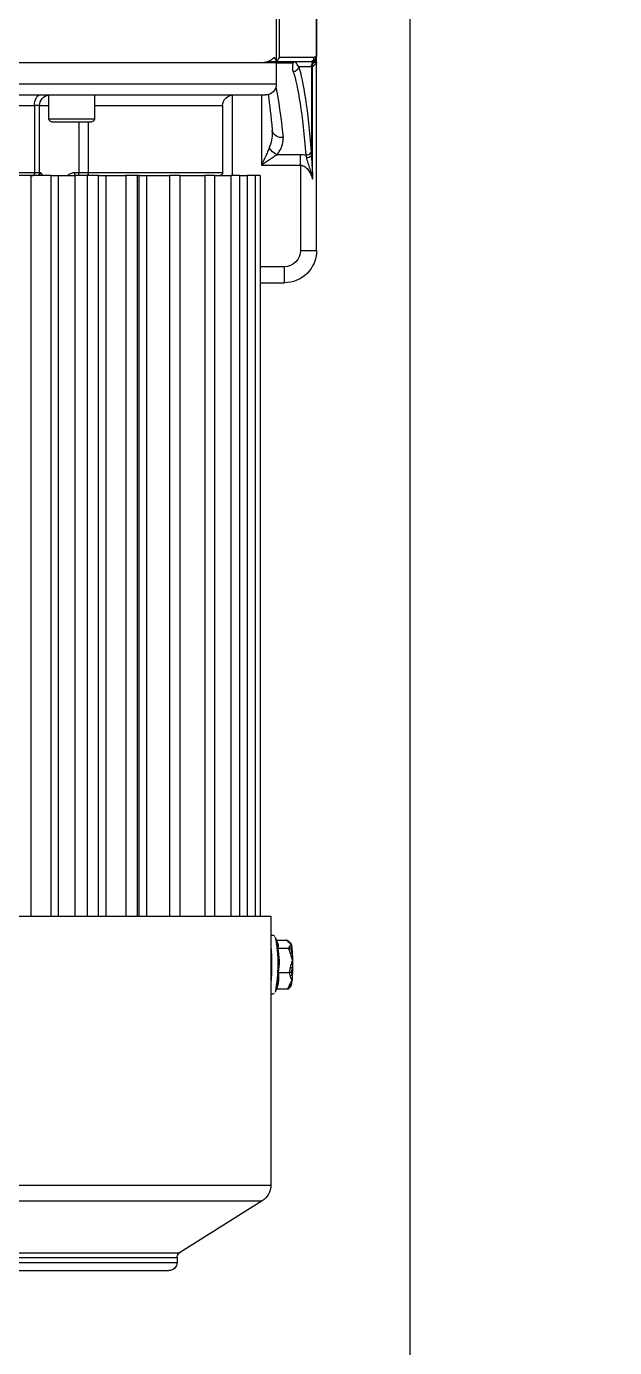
# Model space of a CAD drawing. Header units: millimetres. Extents: x 163705 to 1616509, y 81827 to 302547.
# Drawn here: x 221922.1 to 222086.5, y 154482.3 to 154851.5 of the extents above; entities that cross this region are included whole.
import ezdxf

# ---------------------------------------------------------------- set-up
doc = ezdxf.new("R2010")
doc.units = ezdxf.units.MM
doc.header["$LTSCALE"] = 10

# ---------------------------------------------------------------- blocks, each defined once
blk = doc.blocks.new('G$C5344DCDD')
for p, q in [((-6632.95, 2119.48), (-6632.95, 2366.98)), ((-6626.95, 2119.48), (-6626.95, 2366.98)), ((-6632.95, 2123.3), (-6632.95, 2363.16)), ((-6623.95, 2363.98), (-6623.95, 2122.48)), ((-6319.35, 2365.48), (-6319.35, 2120.98)), ((-6314.9, 2363.03), (-6314.9, 2123.44)), ((-6394.45, 2361.73), (-6394.45, 2120.98)), ((-6300.39, 2339.94), (-6300.39, 2146.53)), ((-6299.12, 2339.23), (-6299.12, 2147.23)), ((-6297.7, 2339.23), (-6297.7, 2147.23)), ((-6295.45, 2336.98), (-6295.45, 2149.48)), ((-6620.95, 2299.4), (-6620.95, 2187.07)), ((-6602.2, 2187.07), (-6602.2, 2299.4)), ((-6601.45, 2188.07), (-6601.45, 2191.62)), ((-6620.95, 2185.63), (-6620.95, 2187.07)), ((-6620.95, 2187.07), (-6602.2, 2187.07)), ((-6602.2, 2185.63), (-6620.95, 2185.63)), ((-6620.95, 2185.63), (-6620.95, 2183.04)), ((-6602.2, 2185.63), (-6602.2, 2187.07)), ((-6602.2, 2185.45), (-6602.2, 2185.63)), ((-6601.45, 2182.48), (-6601.45, 2188.28)), ((-6601.45, 2188.28), (-6601.45, 2187.46)), ((-6601.45, 2188.07), (-6394.45, 2188.07)), ((-6617.2, 2183.04), (-6623.93, 2183.04)), ((-6617.2, 2170.29), (-6617.2, 2183.04)), ((-6616.45, 2182.29), (-6616.45, 2171.04)), ((-6601.45, 2182.48), (-6601.45, 2180.42)), ((-6601.45, 2182.48), (-6394.45, 2182.48)), ((-6601.45, 2180.42), (-6601.45, 2175.76)), ((-6601.45, 2180.42), (-6394.45, 2180.42)), ((-6616.45, 2174.66), (-6602.2, 2174.66)), ((-6602.2, 2174.66), (-6602.2, 2175.83)), ((-6602.2, 2172.02), (-6602.2, 2174.66)), ((-6601.45, 2172.37), (-6601.45, 2175.76)), ((-6601.45, 2175.76), (-6394.45, 2175.76)), ((-6602.2, 2172.02), (-6616.45, 2172.02)), ((-6602.2, 2134.48), (-6602.2, 2172.02)), ((-6601.45, 2169.26), (-6601.45, 2172.51)), ((-6601.45, 2172.37), (-6394.45, 2172.37)), ((-6623.95, 2170.29), (-6617.2, 2170.29)), ((-6623.93, 2170.29), (-6623.95, 2170.06)), ((-6620.95, 2170.29), (-6620.95, 2134.48)), ((-6601.45, 2169.26), (-6601.45, 2167.17)), ((-6601.45, 2169.26), (-6394.45, 2169.26)), ((-6601.45, 2167.17), (-6601.45, 2161.56)), ((-6601.45, 2167.17), (-6394.45, 2167.17)), ((-6601.45, 2158.36), (-6601.45, 2161.56)), ((-6601.45, 2161.56), (-6394.45, 2161.56)), ((-6601.45, 2158.36), (-6394.45, 2158.36)), ((-6601.45, 2157.86), (-6601.45, 2158.36)), ((-6601.45, 2157.86), (-6601.45, 2155.79)), ((-6601.45, 2157.86), (-6394.45, 2157.86)), ((-6601.45, 2155.79), (-6601.45, 2149.38)), ((-6601.45, 2155.79), (-6394.45, 2155.79)), ((-6601.45, 2146.4), (-6601.45, 2149.38)), ((-6601.45, 2149.38), (-6394.45, 2149.38)), ((-6601.45, 2146.4), (-6394.45, 2146.4)), ((-6601.45, 2146.4), (-6601.45, 2139.5)), ((-6314.9, 2123.44), (-6300.39, 2146.53)), ((-6299.12, 2147.23), (-6297.7, 2147.23)), ((-6601.45, 2136.78), (-6601.45, 2139.5)), ((-6601.45, 2139.5), (-6394.45, 2139.5)), ((-6620.95, 2134.48), (-6602.2, 2134.48)), ((-6601.45, 2136.78), (-6394.45, 2136.78)), ((-6601.45, 2136.78), (-6601.45, 2132.18)), ((-6623.93, 2131.78), (-6601.45, 2131.78)), ((-6601.45, 2129.73), (-6601.45, 2132.18)), ((-6601.45, 2132.18), (-6394.45, 2132.18)), ((-6601.45, 2129.73), (-6394.45, 2129.73)), ((-6601.45, 2129.73), (-6601.45, 2127.6)), ((-6601.45, 2125.43), (-6601.45, 2127.6)), ((-6601.45, 2127.6), (-6394.45, 2127.6)), ((-6623.95, 2123.58), (-6604.31, 2123.58)), ((-6604.31, 2123.58), (-6604.31, 2112.73)), ((-6601.45, 2125.43), (-6394.45, 2125.43)), ((-6601.45, 2123.98), (-6601.45, 2125.43)), ((-6601.45, 2123.98), (-6394.45, 2123.98)), ((-6575.95, 2117.23), (-6575.95, 2123.98)), ((-6571.45, 2123.98), (-6571.45, 2117.23)), ((-6647.8, 2119.48), (-6633.31, 2119.48)), ((-6633.15, 2114.34), (-6633.15, 2122.04)), ((-6632.95, 2119.48), (-6626.95, 2119.48)), ((-6632.95, 2119.48), (-6632.95, 2115.09)), ((-6614.23, 2120.59), (-6613.93, 2120.59)), ((-6613.64, 2120.62), (-6613.93, 2120.62)), ((-6607.24, 2112.73), (-6607.24, 2119.28)), ((-6394.45, 2120.98), (-6319.35, 2120.98)), ((-6388.43, 2119.69), (-6386.95, 2119.17)), ((-6387.73, 2119.45), (-6387.73, 2116.62)), ((-6386.9, 2119.32), (-6385.64, 2119.16)), ((-6385.55, 2119), (-6385.55, 2116.05)), ((-6374.23, 2119.46), (-6374.03, 2119.5)), ((-6374.22, 2119.43), (-6374.13, 2119.46)), ((-6374.16, 2119.33), (-6374.16, 2116.38)), ((-6374.13, 2119.46), (-6373.47, 2119.69)), ((-6634.45, 2118.61), (-6700.45, 2118.61)), ((-6634.45, 2108.99), (-6634.45, 2118.61)), ((-6571.45, 2117.23), (-6575.95, 2117.23)), ((-6387.73, 2116.62), (-6387.28, 2116.12)), ((-6387.5, 2116.08), (-6387.19, 2115.76)), ((-6386.01, 2115.79), (-6385.55, 2116.05)), ((-6385.23, 2115.3), (-6385.59, 2115.14)), ((-6385.55, 2116.05), (-6384.14, 2115.64)), ((-6384.19, 2115.03), (-6385.23, 2115.3)), ((-6380.18, 2115.57), (-6378.77, 2115.93)), ((-6378.77, 2118.88), (-6378.77, 2115.93)), ((-6378.77, 2115.93), (-6377.81, 2115.64)), ((-6374.64, 2115.61), (-6375.33, 2115.29)), ((-6375.12, 2115.9), (-6374.16, 2116.38)), ((-6375.02, 2115.39), (-6374.75, 2115.55)), ((-6374.75, 2115.55), (-6374.64, 2115.61)), ((-6633.15, 2109.74), (-6633.15, 2114.34)), ((-6631.85, 2113.26), (-6631.85, 2109.67)), ((-6604.31, 2112.73), (-6607.24, 2112.73)), ((-6604.31, 2112.73), (-6580.45, 2112.73)), ((-6580.45, 2112.73), (-6580.45, 2108.23)), ((-6378.92, 2115.19), (-6379.97, 2114.96)), ((-6378.2, 2115.01), (-6378.92, 2115.19)), ((-6700.45, 2108.25), (-6635.07, 2108.25)), ((-6635.2, 2108.23), (-6700.45, 2108.23)), ((-6635.14, 2108.23), (-6635.2, 2108.23)), ((-6634.89, 2108.23), (-6635.1, 2108.23)), ((-6632.91, 2108.23), (-6634.58, 2108.23)), ((-6632.95, 2109.2), (-6632.86, 2109.2)), ((-6580.45, 2108.23), (-6632.91, 2108.23)), ((-6631.85, 2109.67), (-6607.09, 2109.67)), ((-6631.85, 2109.32), (-6631.85, 2109.67)), ((-6600.38, 2109.32), (-6631.85, 2109.32))]:
    blk.add_line(p, q)
for points in [[(-6620.95, 2187.07), (-6621.53, 2187.04), (-6622.09, 2186.95), (-6622.61, 2186.81), (-6623.07, 2186.62), (-6623.44, 2186.38), (-6623.72, 2186.11), (-6623.89, 2185.82), (-6623.95, 2185.52)], [(-6602.2, 2187.07), (-6602.05, 2187.08), (-6601.91, 2187.1), (-6601.78, 2187.14), (-6601.67, 2187.18), (-6601.57, 2187.24), (-6601.5, 2187.31), (-6601.46, 2187.38), (-6601.45, 2187.46)], [(-6602.2, 2172.02), (-6602.05, 2172.03), (-6601.91, 2172.06), (-6601.78, 2172.1), (-6601.67, 2172.17), (-6601.57, 2172.24), (-6601.5, 2172.33), (-6601.46, 2172.42), (-6601.45, 2172.51)]]:
    blk.add_lwpolyline(points)
blk.add_lwpolyline([(-7097.59, 2082.14), (3578.78, 2082.14), (3578.78, 2014.14), (-7097.59, 2014.14)], close=True)
for centre, radius, start, end in [((-6620.95, 2182.64), 3, 89.8973, 172.2106), ((-6602.2, 2186.38), 0.749, 269.8872, 359.8863), ((-6602.19, 2186.19), 0.741, 269.3031, 359.2862), ((-6617.2, 2182.29), 0.75, 0, 90), ((-6602.01, 2173.76), 2.08, 74.2347, 95.1357), ((-6602.02, 2173.69), 0.981, 54.3584, 100.4588), ((-6617.2, 2171.04), 0.75, 270, 0), ((-6297.7, 2149.48), 2.25, 270, 0), ((-6299.12, 2145.73), 1.5, 90, 147.8477), ((-6620.95, 2131.48), 3, 90, 180), ((-6602.2, 2135.23), 0.75, 270, 0), ((-6319.35, 2126.23), 5.25, 270, 327.8477), ((-6626.95, 2122.48), 3, 270, 0), ((-6614.61, 2118.1), 2.58, 348.928, 74.6911), ((-6611.87, 2117.04), 5.14, 25.8727, 58.7467), ((-6380.99, 2159.33), 40.28, 259.1033, 281.0588), ((-6380.95, 2189.54), 68.75, 265.6946, 274.3054), ((-6580.45, 2117.23), 9, 270, 0), ((-6580.45, 2117.23), 4.5, 270, 0), ((-6386.62, 2116.07), 0.657, 175.3614, 227.204), ((-6386.53, 2115.96), 0.658, 233.8545, 260.5223), ((-6384.9, 2122.88), 7.77, 257.0563, 264.9482), ((-6385.23, 2115.84), 0.782, 183.5076, 242.704), ((-6382.36, 2115.19), 1.83, 165.6346, 184.8558), ((-6378.34, 2115.86), 1.86, 189.0254, 209.1446), ((-6378.66, 2115.73), 0.858, 302.8317, 354.0959), ((-6377.26, 2124.67), 9.58, 274.7705, 281.6264), ((-6375.73, 2115.76), 0.62, 309.6189, 12.823), ((-6375.56, 2116.5), 1.23, 280.6203, 296.1742), ((-6634.44, 2115.09), 1.49, 329.8822, 359.9927), ((-6631.91, 2114.78), 1.51, 272.5017, 359.2556), ((-6382.67, 2143.61), 28.62, 264.1595, 266.9625), ((-6381.25, 2169.1), 54.15, 266.8883, 269.0359), ((-6380.95, 2183.02), 68.07, 268.9761, 270.8199), ((-6380.77, 2173.48), 58.53, 270.7827, 272.5205), ((-6379.61, 2148.73), 33.76, 272.3934, 275.3392), ((-6635.14, 2111.22), 2.98, 270.0222, 317.3671), ((-6635, 2109.06), 0.815, 265.1021, 274.8979), ((-6634.92, 2110.91), 2.67, 270.5214, 320.2426), ((-6634.45, 2110.49), 1.5, 269.9523, 329.8317), ((-6631.85, 2108.17), 1.5, 89.9757, 136.8407), ((-6632.2, 2107.95), 1.41, 75.5406, 117.9888), ((-6608.53, 2111.11), 1.45, 288.9264, 4.7688), ((-6607.77, 2110.94), 1.44, 298.1151, 5.2433)]:
    blk.add_arc(centre, radius, start, end)
for centre, major_axis, ratio, start_param, end_param in [((-6558.98, 2115.09), (0, 790.64), 0.093551, 1.565234, 1.570796), ((-6558.98, 2122.62), (73.97, 0), 0.097345, 3.574446, 3.911669), ((-6558.98, 2125.61), (76.97, 0), 0.093551, 3.705369, 3.911669), ((-6558.98, 2115.1), (75.47, 0), 0.093551, 3.404754, 4.004337), ((-6558.98, 2116.59), (73.97, 0), 0.095448, 3.404754, 4.004337)]:
    blk.add_ellipse(centre, major_axis=major_axis, ratio=ratio, start_param=start_param, end_param=end_param)
for points, knots in [([(-6601.45, 2184.83), (-6601.51, 2184.86), (-6601.8, 2184.98), (-6602.1, 2185.22), (-6602.16, 2185.37), (-6602.2, 2185.45)], [0, 0, 0, 0, 0.1265595, 0.5682243, 0.9991645, 0.9991645, 0.9991645, 0.9991645]), ([(-6602.2, 2175.83), (-6602.16, 2176.15), (-6602.08, 2176.82), (-6601.75, 2177.48), (-6601.47, 2177.73), (-6601.45, 2177.76)], [0, 0, 0, 0, 0.984411, 2.006522, 2.11769, 2.11769, 2.11769, 2.11769]), ([(-6609.2, 2121.43), (-6608.81, 2121.59), (-6608.41, 2121.76), (-6607.6, 2122.11), (-6607.2, 2122.29), (-6605.96, 2122.84), (-6605.13, 2123.21), (-6604.31, 2123.58)], [0, 0, 0, 0, 1.336339, 1.336339, 2.672678, 2.672678, 5.345355, 5.345355, 5.345355, 5.345355]), ([(-6607.24, 2119.28), (-6607.01, 2119.61), (-6606.77, 2119.95), (-6606.29, 2120.65), (-6606.04, 2121.01), (-6605.55, 2121.73), (-6605.3, 2122.1), (-6604.8, 2122.84), (-6604.55, 2123.21), (-6604.31, 2123.58)], [0, 0, 0, 0, 1.301938, 1.301938, 2.603875, 2.603875, 3.905813, 3.905813, 5.20775, 5.20775, 5.20775, 5.20775]), ([(-6633.31, 2119.48), (-6633.46, 2119.25), (-6633.65, 2119.06), (-6634.03, 2118.77), (-6634.24, 2118.67), (-6634.45, 2118.61)], [0, 0, 0, 0, 0.730804, 0.730804, 1.461608, 1.461608, 1.461608, 1.461608]), ([(-6633.31, 2119.48), (-6633.35, 2119.49), (-6633.41, 2119.49), (-6633.53, 2119.51), (-6633.67, 2119.55), (-6633.84, 2119.62), (-6634.04, 2119.73), (-6634.19, 2119.83), (-6634.28, 2119.89), (-6634.31, 2119.91), (-6634.35, 2119.96), (-6634.35, 2120.03), (-6634.31, 2120.13), (-6634.23, 2120.22), (-6634.17, 2120.29), (-6634.1, 2120.36), (-6633.91, 2120.57), (-6633.68, 2120.88), (-6633.45, 2121.3), (-6633.31, 2121.59), (-6633.21, 2121.83), (-6633.17, 2121.97), (-6633.15, 2122.04)], [0, 0, 0, 0, 0.173658, 0.357509, 0.551558, 0.810269, 1.102205, 1.373859, 1.400818, 1.441274, 1.509292, 1.646977, 1.785563, 1.92314, 2.000438, 2.058208, 2.193417, 2.739169, 3.025444, 3.289907, 3.439585, 3.584074, 3.584074, 3.584074, 3.584074]), ([(-6613.63, 2120.59), (-6612.84, 2120.63), (-6611.35, 2120.69), (-6609.89, 2121.19), (-6609.2, 2121.43)], [0, 0, 0, 0, 2.398991, 4.536424, 4.536424, 4.536424, 4.536424]), ([(-6607.24, 2119.28), (-6607.61, 2118.96), (-6608, 2118.69), (-6608.79, 2118.23), (-6609.2, 2118.05), (-6610.03, 2117.77), (-6610.44, 2117.68), (-6611.26, 2117.57), (-6611.67, 2117.57), (-6612.08, 2117.61)], [0, 0, 0, 0, 1.313725, 1.313725, 2.62745, 2.62745, 3.941174, 3.941174, 5.254899, 5.254899, 5.254899, 5.254899]), ([(-6389.12, 2120.98), (-6389.16, 2120.86), (-6389.24, 2120.6), (-6389.12, 2120.21), (-6388.95, 2120), (-6388.86, 2119.93), (-6388.84, 2119.92)], [0, 0, 0, 0, 0.355792, 0.731856, 1.054544, 1.192322, 1.192322, 1.192322, 1.192322]), ([(-6385.55, 2119), (-6385.91, 2118.91), (-6386.44, 2118.78), (-6386.97, 2119.13), (-6387.14, 2119.24)], [0, 0, 0, 0, 1.130327, 1.672473, 1.672473, 1.672473, 1.672473]), ([(-6385.64, 2119.16), (-6385.54, 2119.14), (-6385.01, 2119.03), (-6382.71, 2118.64), (-6380.5, 2118.86), (-6378.73, 2119.04)], [0, 0, 0, 0, 0.323604, 1.618574, 6.948321, 6.948321, 6.948321, 6.948321]), ([(-6385.64, 2119.16), (-6385.64, 2119.16), (-6385.63, 2119.16), (-6385.61, 2119.14), (-6385.58, 2119.1), (-6385.56, 2119.05), (-6385.56, 2119.02), (-6385.55, 2119)], [0, 0, 0, 0, 0.0028001, 0.0520256, 0.103158, 0.1492152, 0.1954588, 0.1954588, 0.1954588, 0.1954588]), ([(-6378.77, 2118.88), (-6379.88, 2118.73), (-6382.14, 2118.44), (-6384.4, 2118.81), (-6385.55, 2119)], [0, 0, 0, 0, 3.353475, 6.821743, 6.821743, 6.821743, 6.821743]), ([(-6374.16, 2119.33), (-6374.92, 2119.09), (-6376.45, 2118.61), (-6377.99, 2118.79), (-6378.77, 2118.88)], [0, 0, 0, 0, 2.301782, 4.682346, 4.682346, 4.682346, 4.682346]), ([(-6378.77, 2118.88), (-6378.77, 2118.89), (-6378.77, 2118.93), (-6378.76, 2118.98), (-6378.75, 2119.01), (-6378.73, 2119.03), (-6378.73, 2119.04), (-6378.73, 2119.04)], [0, 0, 0, 0, 0.0400764, 0.0799761, 0.1242841, 0.1669279, 0.1693616, 0.1693616, 0.1693616, 0.1693616]), ([(-6378.73, 2119.04), (-6378.66, 2119.02), (-6378.3, 2118.96), (-6376.81, 2118.77), (-6375.38, 2119.16), (-6374.23, 2119.46)], [0, 0, 0, 0, 0.221883, 1.109766, 4.559869, 4.559869, 4.559869, 4.559869]), ([(-6374.16, 2119.33), (-6374.16, 2119.35), (-6374.16, 2119.38), (-6374.13, 2119.43), (-6374.09, 2119.47), (-6374.06, 2119.48), (-6374.04, 2119.49)], [0, 0, 0, 0, 0.0539066, 0.1076009, 0.1672105, 0.2123217, 0.2123217, 0.2123217, 0.2123217]), ([(-6372.94, 2120.04), (-6372.88, 2120.1), (-6372.75, 2120.25), (-6372.66, 2120.63), (-6372.74, 2120.87), (-6372.78, 2120.98)], [0, 0, 0, 0, 0.290636, 0.675952, 1.021204, 1.021204, 1.021204, 1.021204]), ([(-6387.51, 2116.07), (-6387.53, 2116.09), (-6387.61, 2116.16), (-6387.7, 2116.35), (-6387.72, 2116.53), (-6387.73, 2116.62)], [0, 0, 0, 0, 0.0609966, 0.3326086, 0.6055473, 0.6055473, 0.6055473, 0.6055473]), ([(-6387.28, 2116.12), (-6387.15, 2115.98), (-6386.93, 2115.74), (-6386.73, 2115.43), (-6386.64, 2115.31), (-6386.64, 2115.31)], [0, 0, 0, 0, 0.62924, 1.024722, 1.033361, 1.033361, 1.033361, 1.033361]), ([(-6387.07, 2115.59), (-6387.03, 2115.55), (-6386.99, 2115.51), (-6386.92, 2115.41), (-6386.9, 2115.39)], [0, 0, 0, 0, 0.2022669, 0.2595291, 0.2595291, 0.2595291, 0.2595291]), ([(-6386.64, 2115.31), (-6386.64, 2115.31), (-6386.56, 2115.39), (-6386.35, 2115.59), (-6386.14, 2115.71), (-6386.01, 2115.79)], [0, 0, 0, 0, 0.0066767, 0.3121612, 0.7982182, 0.7982182, 0.7982182, 0.7982182]), ([(-6385.55, 2116.05), (-6385.55, 2115.96), (-6385.53, 2115.78), (-6385.44, 2115.54), (-6385.33, 2115.39), (-6385.25, 2115.32), (-6385.23, 2115.31), (-6385.23, 2115.3)], [0, 0, 0, 0, 0.238293, 0.4754046, 0.7459852, 0.8347041, 0.840939, 0.840939, 0.840939, 0.840939]), ([(-6384.14, 2115.64), (-6383.73, 2115.52), (-6383.07, 2115.33), (-6382.42, 2115.06), (-6382.17, 2114.96), (-6382.16, 2114.96)], [0, 0, 0, 0, 1.274811, 2.076036, 2.093532, 2.093532, 2.093532, 2.093532]), ([(-6382.16, 2114.96), (-6382.16, 2114.96), (-6381.9, 2115.05), (-6381.26, 2115.3), (-6380.59, 2115.47), (-6380.18, 2115.57)], [0, 0, 0, 0, 0.017313, 0.810069, 2.0714, 2.0714, 2.0714, 2.0714]), ([(-6378.77, 2115.93), (-6378.77, 2115.84), (-6378.78, 2115.66), (-6378.83, 2115.42), (-6378.88, 2115.27), (-6378.91, 2115.21), (-6378.92, 2115.19), (-6378.92, 2115.19)], [0, 0, 0, 0, 0.2157193, 0.43037, 0.67533, 0.7556355, 0.7612846, 0.7612846, 0.7612846, 0.7612846]), ([(-6377.81, 2115.64), (-6377.53, 2115.56), (-6377.08, 2115.42), (-6376.64, 2115.21), (-6376.47, 2115.13), (-6376.47, 2115.12)], [0, 0, 0, 0, 0.877341, 1.428742, 1.44079, 1.44079, 1.44079, 1.44079]), ([(-6376.47, 2115.12), (-6376.46, 2115.13), (-6376.29, 2115.24), (-6375.85, 2115.54), (-6375.4, 2115.76), (-6375.12, 2115.9)], [0, 0, 0, 0, 0.012995, 0.607757, 1.554072, 1.554072, 1.554072, 1.554072]), ([(-6374.16, 2116.38), (-6374.17, 2116.29), (-6374.19, 2116.11), (-6374.34, 2115.86), (-6374.5, 2115.7), (-6374.61, 2115.63), (-6374.64, 2115.61), (-6374.64, 2115.61)], [0, 0, 0, 0, 0.2686314, 0.5359493, 0.8409901, 0.9410002, 0.9480332, 0.9480332, 0.9480332, 0.9480332]), ([(-6631.85, 2113.26), (-6632.07, 2113.41), (-6632.26, 2113.52), (-6632.58, 2113.69), (-6632.72, 2113.75), (-6633.04, 2113.93), (-6633.15, 2114.03), (-6633.15, 2114.34)], [0, 0, 0, 0, 0.443671, 0.443671, 0.887342, 0.887342, 1.774684, 1.774684, 1.774684, 1.774684]), ([(-6632.95, 2115.09), (-6632.95, 2114.93), (-6632.89, 2114.88), (-6632.68, 2114.87), (-6632.52, 2114.91), (-6632.09, 2114.98), (-6631.83, 2115), (-6631.19, 2114.97), (-6630.82, 2114.91), (-6630.4, 2114.76)], [0, 0, 0, 0, 0.67914, 0.67914, 1.35828, 1.35828, 2.037419, 2.037419, 2.716559, 2.716559, 2.716559, 2.716559]), ([(-6604.31, 2112.73), (-6604.31, 2112.49), (-6604.26, 2112.25), (-6604.09, 2111.8), (-6603.97, 2111.59), (-6603.7, 2111.21), (-6603.54, 2111.04), (-6603.2, 2110.73), (-6603.02, 2110.59), (-6602.46, 2110.2), (-6602.06, 2109.99), (-6601.24, 2109.61), (-6600.81, 2109.45), (-6600.38, 2109.32)], [0, 0, 0, 0, 0.691858, 0.691858, 1.383715, 1.383715, 2.075573, 2.075573, 2.767431, 2.767431, 4.151146, 4.151146, 5.534862, 5.534862, 5.534862, 5.534862]), ([(-6634.93, 2108.25), (-6634.98, 2108.24), (-6635.02, 2108.24), (-6635.06, 2108.24), (-6635.08, 2108.24), (-6635.1, 2108.24), (-6635.12, 2108.23), (-6635.13, 2108.23), (-6635.15, 2108.23), (-6635.16, 2108.23), (-6635.17, 2108.23), (-6635.17, 2108.23), (-6635.18, 2108.23), (-6635.18, 2108.23), (-6635.19, 2108.23), (-6635.19, 2108.23), (-6635.19, 2108.23), (-6635.19, 2108.23), (-6635.19, 2108.23), (-6635.19, 2108.23), (-6635.2, 2108.23), (-6635.2, 2108.23)], [0, 0, 0, 0, 0.121794, 0.121794, 0.121794, 0.1881445, 0.1881445, 0.1881445, 0.2244122, 0.2244122, 0.2244122, 0.2442568, 0.2442568, 0.2442568, 0.2548463, 0.2548463, 0.2548463, 0.2564166, 0.2564166, 0.2564166, 0.2682586, 0.2682586, 0.2682586, 0.2682586]), ([(-6635.07, 2108.25), (-6635.09, 2108.24), (-6635.11, 2108.24), (-6635.13, 2108.24), (-6635.14, 2108.24), (-6635.15, 2108.24), (-6635.16, 2108.23), (-6635.17, 2108.23), (-6635.18, 2108.23), (-6635.18, 2108.23), (-6635.18, 2108.23), (-6635.19, 2108.23), (-6635.19, 2108.23), (-6635.19, 2108.23), (-6635.19, 2108.23), (-6635.2, 2108.23), (-6635.2, 2108.23), (-6635.2, 2108.23), (-6635.2, 2108.23), (-6635.2, 2108.23), (-6635.2, 2108.23), (-6635.2, 2108.23)], [0, 0, 0, 0, 0.0587762, 0.0587762, 0.0587762, 0.0907976, 0.0907976, 0.0907976, 0.1083029, 0.1083029, 0.1083029, 0.1178822, 0.1178822, 0.1178822, 0.1229964, 0.1229964, 0.1229964, 0.1237543, 0.1237543, 0.1237543, 0.1294692, 0.1294692, 0.1294692, 0.1294692]), ([(-6635.07, 2108.25), (-6635.02, 2108.25), (-6634.98, 2108.26), (-6634.92, 2108.27), (-6634.89, 2108.28), (-6634.82, 2108.3), (-6634.79, 2108.32), (-6634.71, 2108.37), (-6634.67, 2108.4), (-6634.57, 2108.49), (-6634.54, 2108.55), (-6634.46, 2108.74), (-6634.45, 2108.87), (-6634.45, 2108.99)], [0, 0, 0, 0, 0.034189, 0.034189, 0.068378, 0.068378, 0.136756, 0.136756, 0.273513, 0.273513, 0.547026, 0.547026, 1.094051, 1.094051, 1.094051, 1.094051]), ([(-6633.15, 2109.74), (-6633.19, 2109.61), (-6633.23, 2109.48), (-6633.36, 2109.22), (-6633.44, 2109.09), (-6633.64, 2108.83), (-6633.77, 2108.7), (-6634.05, 2108.52), (-6634.16, 2108.46), (-6634.38, 2108.37), (-6634.46, 2108.34), (-6634.66, 2108.29), (-6634.78, 2108.26), (-6634.93, 2108.25)], [0, 0, 0, 0, 0.621998, 0.621998, 1.243997, 1.243997, 1.865995, 1.865995, 2.176995, 2.176995, 2.332494, 2.332494, 2.487994, 2.487994, 2.487994, 2.487994]), ([(-6632.86, 2109.2), (-6632.92, 2109.03), (-6632.98, 2108.9), (-6633.08, 2108.67), (-6633.12, 2108.57), (-6633.16, 2108.41), (-6633.16, 2108.35), (-6633.1, 2108.29), (-6633.07, 2108.27), (-6633, 2108.24), (-6632.96, 2108.23), (-6632.91, 2108.23)], [0, 0, 0, 0, 0.295298, 0.295298, 0.590596, 0.590596, 0.885893, 0.885893, 1.033542, 1.033542, 1.181191, 1.181191, 1.181191, 1.181191]), ([(-6631.85, 2109.32), (-6631.97, 2109.15), (-6632.09, 2109), (-6632.36, 2108.74), (-6632.49, 2108.63), (-6632.73, 2108.44), (-6632.84, 2108.37), (-6632.96, 2108.26), (-6632.96, 2108.23), (-6632.91, 2108.23)], [0, 0, 0, 0, 0.396443, 0.396443, 0.792886, 0.792886, 1.18933, 1.18933, 1.585773, 1.585773, 1.585773, 1.585773]), ([(-6607.09, 2109.67), (-6606.55, 2109.66), (-6606, 2109.62), (-6604.88, 2109.55), (-6604.32, 2109.52), (-6602.63, 2109.42), (-6601.5, 2109.37), (-6600.38, 2109.32)], [0, 0, 0, 0, 1.681531, 1.681531, 3.363063, 3.363063, 6.726125, 6.726125, 6.726125, 6.726125]), ([(-6606.34, 2111.08), (-6605.87, 2110.98), (-6605.39, 2110.82), (-6604.42, 2110.48), (-6603.93, 2110.31), (-6602.94, 2109.98), (-6602.43, 2109.82), (-6601.41, 2109.55), (-6600.89, 2109.43), (-6600.38, 2109.32)], [0, 0, 0, 0, 1.554686, 1.554686, 3.109373, 3.109373, 4.664059, 4.664059, 6.218746, 6.218746, 6.218746, 6.218746])]:
    blk.add_open_spline(points, degree=3, knots=knots)
for points in [[(-6633.15, 2122.04), (-6633.03, 2122.42), (-6632.95, 2122.84), (-6632.95, 2123.3)], [(-6607.09, 2111.23), (-6607.19, 2111.72), (-6607.24, 2112.22), (-6607.24, 2112.73)], [(-6633.15, 2109.74), (-6633.09, 2109.56), (-6633.03, 2109.38), (-6632.95, 2109.2)], [(-6607.09, 2109.67), (-6607.44, 2109.69), (-6607.76, 2109.71), (-6608.06, 2109.74)], [(-6607.09, 2111.23), (-6606.85, 2111.18), (-6606.6, 2111.13), (-6606.34, 2111.08)]]:
    blk.add_open_spline(points, degree=3)
blk = doc.blocks.new('A$C790c3438')
at = {"xscale": -1, "rotation": 89.99999999999993}
blk.add_blockref('G$C5344DCDD', (-21032.91, 9202.25), dxfattribs=at)

msp = doc.modelspace()

# ---------------------------------------------------------------- block references
msp.add_blockref('A$C790c3438', (245144.313, 139006.156))

doc.saveas('drawing.dxf')
